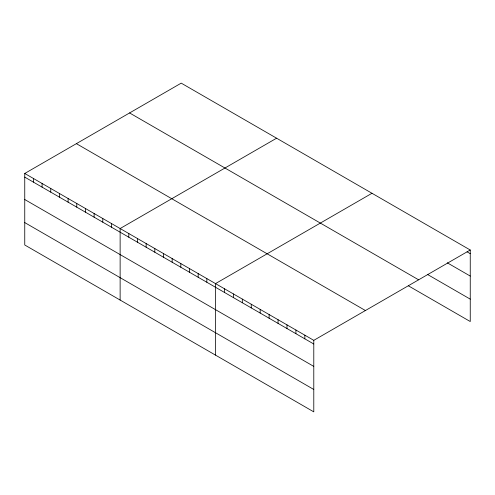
<?xml version="1.0" encoding="UTF-8"?>
<svg xmlns="http://www.w3.org/2000/svg" width="495" height="495" viewBox="0 0 495 495"><rect width="100%" height="100%" fill="white"/><g stroke="black" fill="none" stroke-linecap="round" stroke-linejoin="round"><path stroke-width="0.74" d="M24.75 173.467L313.787 340.343L313.787 411.865L24.75 244.994L24.75 173.467L181.213 83.135L470.25 250.006L470.25 321.533L408.35 285.794M276.594 138.204L120.13 228.535L120.13 300.063M371.98 193.273L215.517 283.604L215.517 355.125M313.787 340.343L470.25 250.006M467.057 251.831L470.25 253.675M447.276 262.802L470.25 276.068M427.494 274.453L470.25 299.141M129.579 112.947L418.615 279.817M76.385 143.655L365.421 310.532M24.75 177.13L313.787 344.006M24.75 199.522L313.787 366.399M24.75 222.595L313.787 389.472M304.852 335.183L304.852 338.846M295.917 330.023L295.917 333.692M286.989 324.868L286.989 328.532M278.054 319.708L278.054 323.371M269.119 314.554L269.119 318.217M260.184 309.394L260.184 313.057M251.25 304.233L251.25 307.902M242.315 299.079L242.315 302.742M233.38 293.919L233.38 297.582M224.452 288.764L224.452 292.427M206.842 278.598L206.842 282.261M198.173 273.593L198.173 277.256M189.498 268.587L189.498 272.25M180.83 263.581L180.83 267.244M172.161 258.576L172.161 262.239M163.486 253.57L163.486 257.233M154.817 248.558L154.817 252.227M146.149 243.552L146.149 247.215M137.474 238.547L137.474 242.21M128.805 233.541L128.805 237.204M111.462 223.53L111.462 227.193M102.793 218.524L102.793 222.187M94.118 213.518L94.118 217.181M85.449 208.513L85.449 212.176M76.775 203.507L76.775 207.17M68.106 198.501L68.106 202.164M59.437 193.489L59.437 197.159M50.762 188.484L50.762 192.147M42.094 183.478L42.094 187.141M33.419 178.472L33.419 182.135"/></g></svg>
